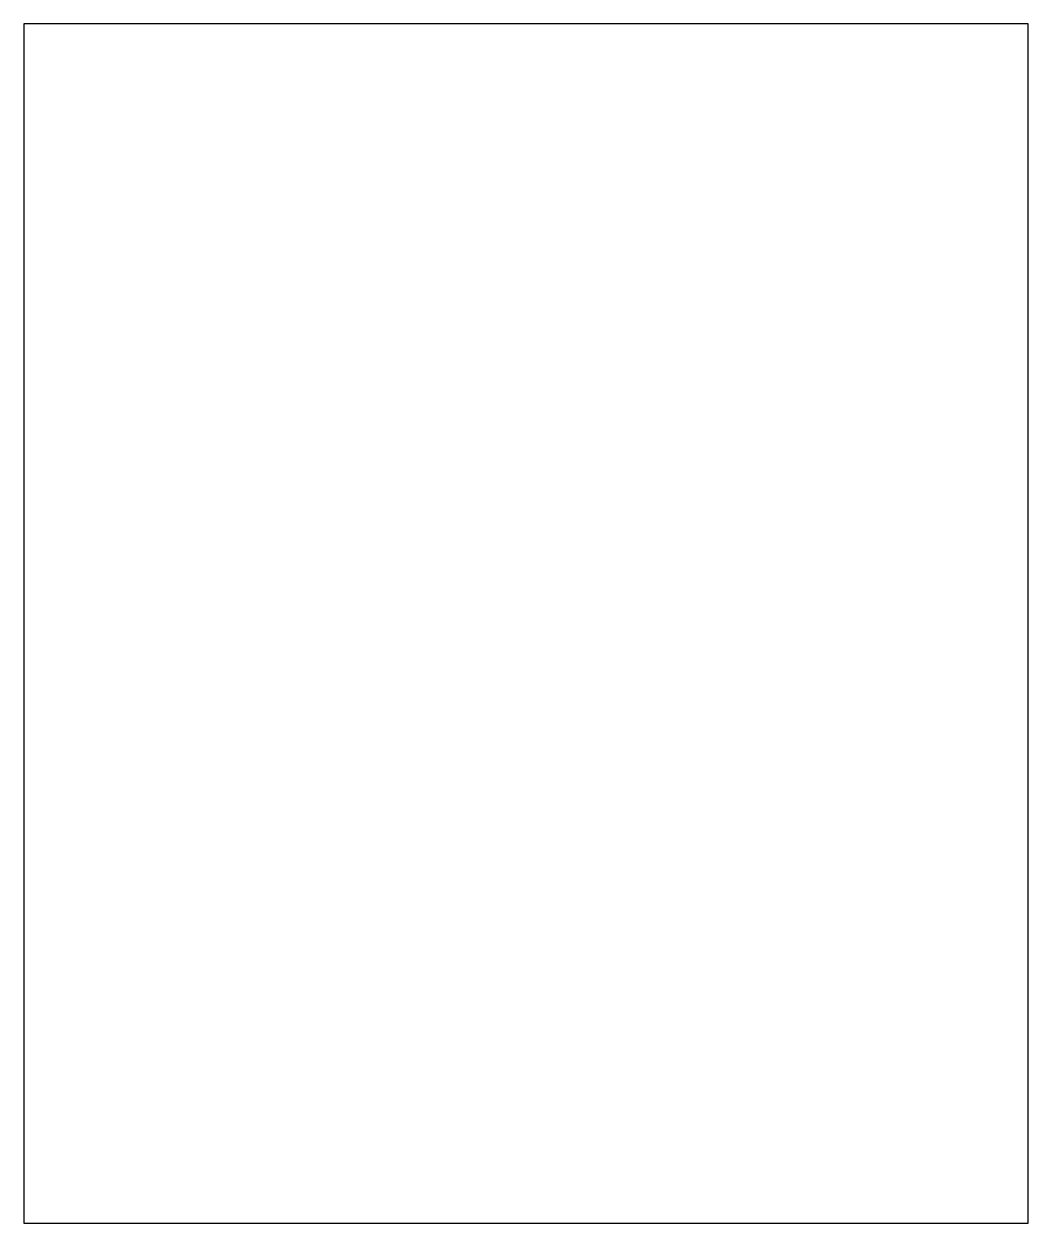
# Model space of a CAD drawing. Header units: millimetres. Extents: x 4 to 246, y -144 to 144.
import ezdxf

# ---------------------------------------------------------------- set-up
doc = ezdxf.new("R2010")
doc.units = ezdxf.units.MM
doc.layers.add('Sketch071', color=7, linetype='CONTINUOUS')

msp = doc.modelspace()

# ---------------------------------------------------------------- linework, layer by layer
at = {"layer": 'Sketch071'}
for p, q in [((245.7, 144.2), (4.3, 144.2)), ((4.3, 144.2), (4.3, -144.2)), ((245.7, -144.2), (245.7, 144.2)), ((4.3, -144.2), (245.7, -144.2))]:
    msp.add_line(p, q, dxfattribs=at)

doc.saveas('drawing.dxf')
